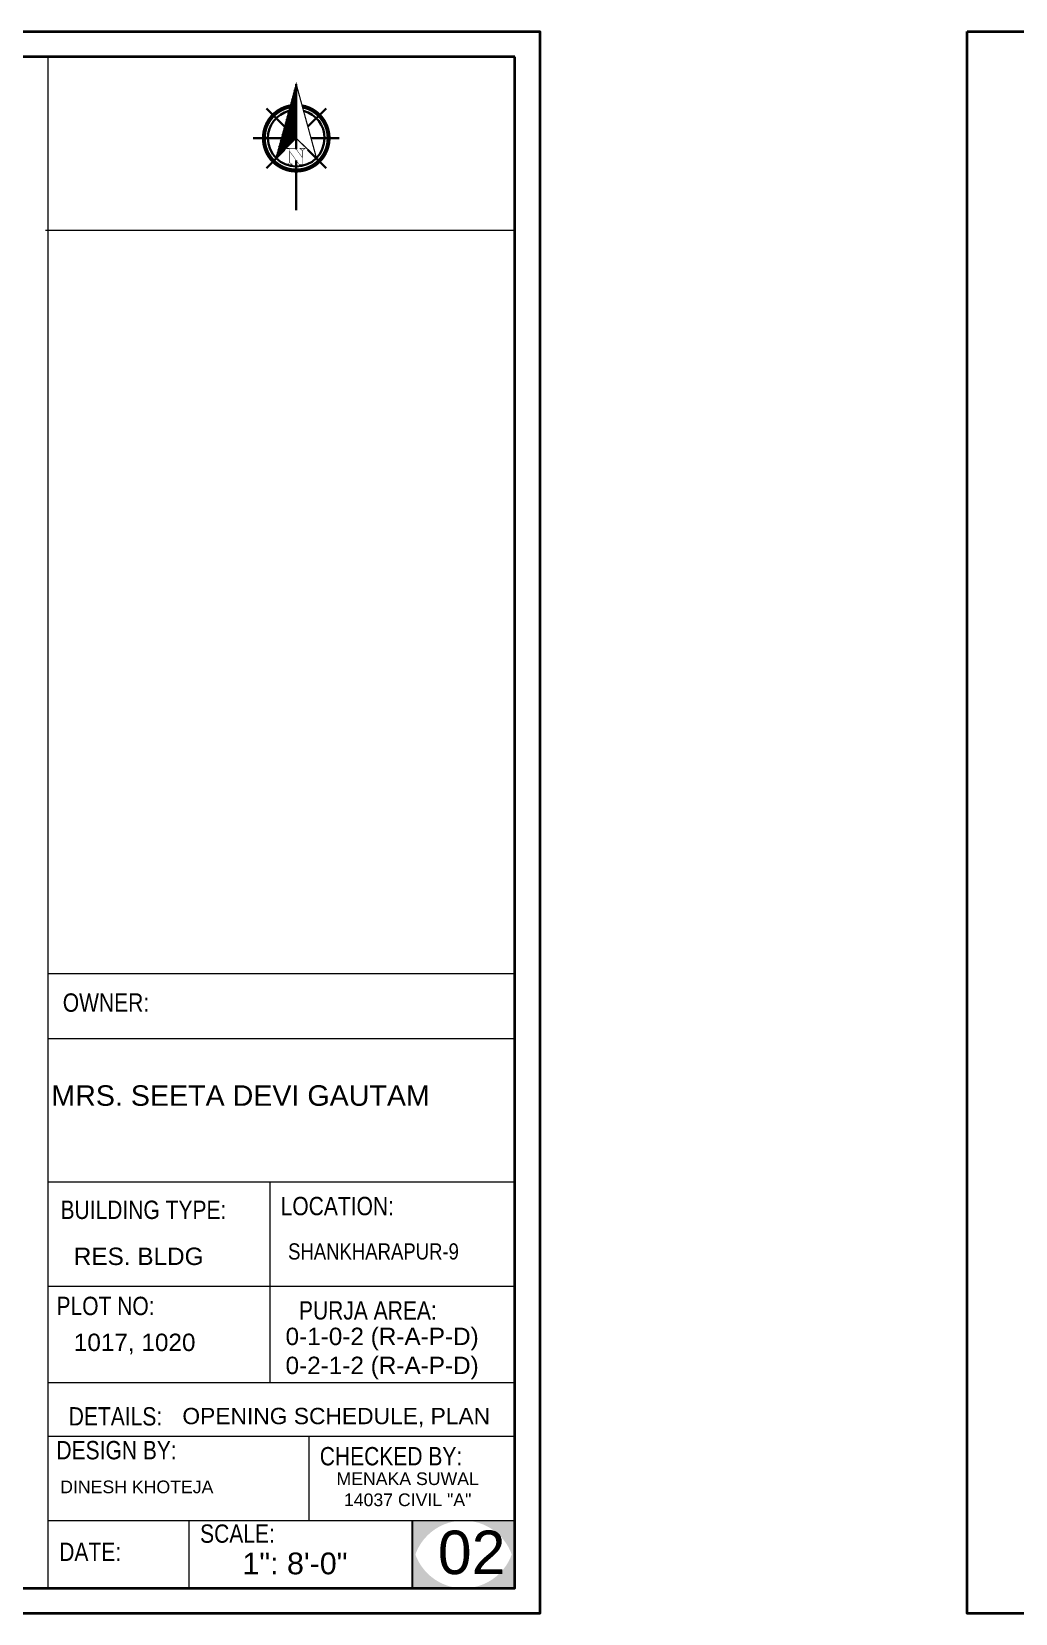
# Model space of a CAD drawing. Header units: inches. Extents: x 94889 to 364662, y -10661 to -3947.
# Drawn here: x 97029 to 97496, y -7933 to -7182 of the extents above; entities that cross this region are included whole.
import ezdxf

# ---------------------------------------------------------------- set-up
doc = ezdxf.new("R2010")
doc.units = ezdxf.units.IN
doc.header["$LTSCALE"] = 2
doc.header["$MEASUREMENT"] = 0
doc.layers.get('0').update_dxf_attribs({"linetype": 'CONTINUOUS'})
for name, color, linetype, lineweight in [('DIMENTION', 140, 'CONTINUOUS', 0), ('Rebars', 1, 'CONTINUOUS', 13), ('Siteplan', 7, 'CONTINUOUS', 30), ('TEXT', 181, 'CONTINUOUS', 25)]:
    doc.layers.add(name, color=color, linetype=linetype, lineweight=lineweight)
doc.layers.add('Normal Wall', color=7, linetype='CONTINUOUS', lineweight=35, true_color=0xffaf89)
doc.layers.add('Rear Wall', color=7, linetype='CONTINUOUS', lineweight=20, true_color=0xd4e480)
doc.styles.get("Standard").update_dxf_attribs({"font": 'ARIALN.TTF'})
doc.styles.add('SwissBT', font='swiss.ttf', dxfattribs={"height": 12})

# ---------------------------------------------------------------- blocks, each defined once
blk = doc.blocks.new('*X29')
at = {"color": 0}
for p, q in [((146.95, -410.95), (147.62, -410.29)), ((147.15, -410.22), (147.62, -409.76)), ((147.35, -409.49), (147.62, -409.23)), ((147.55, -408.76), (147.62, -408.7)), ((145.56, -416.06), (147.62, -414)), ((145.76, -415.33), (147.62, -413.47)), ((145.96, -414.6), (147.62, -412.94)), ((146.16, -413.87), (147.62, -412.41)), ((146.36, -413.14), (147.62, -411.88)), ((146.55, -412.41), (147.62, -411.35)), ((146.75, -411.68), (147.62, -410.82)), ((143.96, -421.9), (147.62, -418.24)), ((144.16, -421.17), (147.62, -417.71)), ((144.36, -420.44), (147.62, -417.18)), ((144.56, -419.71), (147.62, -416.65)), ((144.76, -418.98), (147.62, -416.12)), ((144.96, -418.25), (147.62, -415.59)), ((145.16, -417.52), (147.62, -415.06)), ((145.36, -416.79), (147.62, -414.53)), ((142.76, -426.28), (147.62, -421.42)), ((142.96, -425.55), (147.62, -420.89)), ((143.16, -424.82), (147.62, -420.36)), ((143.36, -424.09), (147.62, -419.83)), ((143.56, -423.36), (147.62, -419.3)), ((143.76, -422.63), (147.62, -418.77))]:
    blk.add_line(p, q, dxfattribs=at)
blk = doc.blocks.new('NORTH_15')
for p, q in [((0, 3.66), (0, 10.62)), ((-2.87, 2.87), (-7.37, 7.37)), ((2.87, 2.87), (7.37, 7.37)), ((-13.37, 0), (2.72, 0)), ((5.49, 0), (17.83, 0)), ((-2.87, -2.87), (-7.37, -7.37)), ((0, -3.66), (0, -10.62)), ((2.87, -2.87), (7.37, -7.37))]:
    blk.add_line(p, q)
at = {"const_width": 1}
for points in [[(0, -8, 1), (0, 8, 0.359415), (-7.86, 1.52, 1)], [(-7.86, -1.52, 0.359415), (0, -8, 1)]]:
    blk.add_lwpolyline(points, format="xyb", dxfattribs=at)
for points, const_width in [([(4.96, -5.01), (-13.37, 0), (4.9, 5), (0, 0), (4.96, -5.01)], 0.3), ([(5.93, -1.55), (6, -1.55), (6.07, -1.54), (6.13, -1.53), (6.17, -1.52), (6.22, -1.51), (6.26, -1.49), (6.28, -1.47), (6.3, -1.45), (6.32, -1.42), (6.33, -1.39), (6.35, -1.34), (6.36, -1.29), (6.37, -1.23), (6.38, -1.16), (6.38, -1.08), (6.38, -1), (6.54, -1), (6.54, -2.34), (6.38, -2.34), (6.38, -2.3), (6.38, -2.23), (6.38, -2.16), (6.37, -2.09), (6.36, -2.04), (6.35, -1.99), (6.33, -1.95), (6.32, -1.91), (6.3, -1.88), (6.28, -1.86), (6.26, -1.83), (6.22, -1.81), (6.18, -1.8), (6.13, -1.78), (6.07, -1.77), (6.01, -1.76), (5.95, -1.76), (2.66, -1.76), (2.66, -2.34), (2.5, -2.34), (2.5, -0.16), (4.71, 1.44), (3.14, 1.44), (3.07, 1.44), (3, 1.43), (2.94, 1.42), (2.89, 1.41), (2.85, 1.4), (2.81, 1.38), (2.78, 1.36), (2.76, 1.34), (2.74, 1.31), (2.72, 1.27), (2.7, 1.22), (2.69, 1.17), (2.68, 1.11), (2.67, 1.04), (2.66, 0.97), (2.66, 0.89), (2.66, 0.87), (2.5, 0.87), (2.5, 2.21), (2.66, 2.21), (2.66, 2.17), (2.66, 2.09), (2.67, 2.03), (2.68, 1.97), (2.69, 1.91), (2.7, 1.86), (2.71, 1.82), (2.73, 1.78), (2.75, 1.76), (2.77, 1.74), (2.8, 1.72), (2.85, 1.7), (2.89, 1.68), (2.94, 1.67), (3, 1.66), (3.07, 1.66), (3.14, 1.66), (6.54, 1.66), (6.54, 0.75), (3.33, -1.55), (5.93, -1.55), (5.93, -1.55)], 0.1)]:
    blk.add_lwpolyline(points, dxfattribs=dict(const_width=const_width))
for start, end in [(90, 164.973), (270, 90), (195.027, 270)]:
    blk.add_arc((0, 0), 7, start, end)
at = {"rotation": 90}
blk.add_blockref('*X29', (-421.89, -147.62), dxfattribs=at)
blk = doc.blocks.new('A$C0BDB7EE9')
at = {"layer": 'Siteplan', "xscale": 2.999999999999779, "yscale": 2.999999999999779, "zscale": 2.999999999999779, "rotation": 247.8612575918487}
blk.add_blockref('NORTH_15', (20.2, 49.5), dxfattribs=at)
blk = doc.blocks.new('A$C327B4BBD')
at = {"layer": 'DIMENTION', "ltscale": 0.3, "xscale": 1.171875000000082, "yscale": 1.171875000000082, "zscale": 1.171875000000082, "rotation": 112.1387424081494}
blk.add_blockref('A$C0BDB7EE9', (16.1, 0), dxfattribs=at)

msp = doc.modelspace()

# ---------------------------------------------------------------- hatches: boundary and pattern name
msp.add_hatch(color=0).paths.add_polyline_path([(97258.21, -7888.71), (97233.9, -7888.71, -0.414214), (97258.21, -7913.02)])
at = {"layer": 'TEXT'}
for points in [[(97233.9, -7888.71), (97209.59, -7888.71), (97209.59, -7913.02, -0.414214)], [(97233.9, -7888.71), (97209.59, -7888.71), (97209.59, -7913.02, -0.414214)], [(97258.21, -7888.71), (97233.9, -7888.71, -0.414214), (97258.21, -7913.02)], [(97209.59, -7896.53), (97209.59, -7920.84), (97233.9, -7920.84, -0.414214)], [(97209.59, -7896.53), (97209.59, -7920.84), (97233.9, -7920.84, -0.414214)], [(97258.21, -7896.53, -0.414214), (97233.9, -7920.84), (97258.21, -7920.84)], [(97258.21, -7896.53, -0.414214), (97233.9, -7920.84), (97258.21, -7920.84)]]:
    msp.add_hatch(color=0, dxfattribs=at).paths.add_polyline_path(points)

# ---------------------------------------------------------------- linework, layer by layer
at = {"color": 0}
msp.add_line((97209.59, -7888.71), (97209.59, -7920.84), dxfattribs=at)
msp.add_line((97209.59, -7888.71), (97209.59, -7920.84), dxfattribs=at)
at = {"layer": 'Normal Wall'}
for points in [[(96212.12, -7182.22), (97270.12, -7182.22), (97270.12, -7932.75), (96212.12, -7932.75)], [(96212.12, -7182.22), (97270.12, -7182.22), (97270.12, -7932.75), (96212.12, -7932.75)], [(97472.71, -7182.22), (98530.71, -7182.22), (98530.71, -7932.75), (97472.71, -7932.75)], [(97472.71, -7182.22), (98530.71, -7182.22), (98530.71, -7932.75), (97472.71, -7932.75)], [(97258.21, -7194.12), (96235.93, -7194.12), (96235.93, -7920.84), (97258.21, -7920.84)], [(97258.21, -7194.12), (96235.93, -7194.12), (96235.93, -7920.84), (97258.21, -7920.84)]]:
    msp.add_lwpolyline(points, close=True, dxfattribs=at)
at = {"layer": 'Rear Wall'}
for p, q in [((97036.79, -7638.4), (97036.79, -7194.12)), ((97035.61, -7276.42), (97258.21, -7276.42)), ((97036.79, -7629.13), (97258.21, -7629.13)), ((97036.79, -7629.13), (97258.21, -7629.13)), ((97036.79, -7629.13), (97258.21, -7629.13)), ((97036.79, -7629.13), (97258.21, -7629.13)), ((97036.79, -7659.94), (97258.21, -7659.94)), ((97036.79, -7659.94), (97258.21, -7659.94)), ((97036.79, -7728), (97258.21, -7728)), ((97036.79, -7728), (97258.21, -7728)), ((97142.06, -7728), (97142.06, -7813.9)), ((97142.06, -7728), (97142.06, -7823.16)), ((97036.79, -7777.49), (97258.21, -7777.49)), ((97036.79, -7777.49), (97258.21, -7777.49)), ((97036.79, -7823.16), (97258.21, -7823.16)), ((97036.79, -7848.59), (97258.21, -7848.59)), ((97036.79, -7848.59), (97258.21, -7848.59)), ((97160.64, -7888.71), (97160.64, -7848.59)), ((97160.64, -7888.71), (97160.64, -7848.59)), ((97036.79, -7888.71), (97258.21, -7888.71)), ((97036.79, -7888.71), (97258.21, -7888.71)), ((97103.53, -7888.71), (97103.53, -7920.84)), ((97103.53, -7888.71), (97103.53, -7920.84))]:
    msp.add_line(p, q, dxfattribs=at)
msp.add_lwpolyline([(97036.79, -7629.13), (97258.21, -7629.13), (97258.21, -7920.84), (97036.79, -7920.84)], close=True, dxfattribs=at)
msp.add_lwpolyline([(97036.79, -7629.13), (97258.21, -7629.13), (97258.21, -7920.84), (97036.79, -7920.84)], close=True, dxfattribs=at)

# ---------------------------------------------------------------- block references
at = {"layer": 'Rebars', "xscale": 0.5459999999999999, "yscale": 0.5459999999999999, "zscale": 0.5459999999999999, "rotation": 270}
msp.add_blockref('A$C327B4BBD', (97154.49, -7258.2), dxfattribs=at)

# ---------------------------------------------------------------- texts
at = {"color": 0}
for s, p in [('OWNER:', (97043.79, -7647.28)), ('LOCATION:', (97147.13, -7743.82))]:
    msp.add_text(s, height=8.704, dxfattribs=at).set_placement(p)
at = {"layer": 'TEXT', "color": 0}
for s, height, p in [('OWNER:', 8.704, (97043.79, -7647.28)), ('LOCATION:', 8.704, (97147.13, -7743.82)), ('CHECKED BY:', 8.7044, (97165.7, -7862.52)), ('CHECKED BY:', 8.7044, (97165.7, -7862.52)), ('SCALE:', 8.704, (97108.93, -7899.25)), ('SCALE:', 8.704, (97108.93, -7899.25))]:
    msp.add_text(s, height=height, dxfattribs=at).set_placement(p)
at = {"layer": 'TEXT', "color": 0, "linetype": 'ByBlock', "style": 'SwissBT'}
for s, insert, char_height, width, attachment_point in [('MRS. SEETA DEVI GAUTAM', (97128.13, -7682.18), 9.72, 217.5111, 2), ('OPENING SCHEDULE, PLAN', (97100.52, -7835.24), 7.7396, 268.5322, 1), ('DINESH KHOTEJA', (97042.58, -7869.73), 6, 201.5276, 1), ('MENAKA SUWAL\\P14037 CIVIL "A"', (97207.38, -7865.86), 6, 88.5492, 2)]:
    msp.add_mtext(s, dxfattribs=dict(at, insert=insert, char_height=char_height, width=width, attachment_point=attachment_point))
at = {"layer": 'TEXT', "color": 0, "attachment_point": 1}
for s, insert, char_height, width in [('BUILDING TYPE:', (97042.71, -7736.91), 8.7044, 148.5551), ('BUILDING TYPE:', (97042.71, -7736.91), 8.7044, 148.5551), ('PLOT NO: ', (97040.81, -7782.51), 8.704, 138.0271), ('PLOT NO: ', (97040.81, -7782.51), 8.704, 138.0271), ('PURJA AREA:', (97155.82, -7784.62), 8.7044, 197.5821), ('PURJA AREA:', (97155.82, -7784.62), 8.7044, 197.5821), ('DETAILS: ', (97046.62, -7834.9), 8.704, 138.0271), ('DESIGN BY:', (97040.77, -7850.95), 8.704, 138.0271), ('DESIGN BY:', (97040.77, -7850.95), 8.704, 138.0271), ('DATE:', (97042.12, -7899.19), 8.704, 34.8177)]:
    msp.add_mtext(s, dxfattribs=dict(at, insert=insert, char_height=char_height, width=width))
at = {"layer": 'TEXT', "color": 0, "style": 'SwissBT'}
for s, insert, char_height, width, attachment_point in [('RES. BLDG', (97049.03, -7759.2), 8.256, 163.2142, 1), ('RES. BLDG', (97049.03, -7759.2), 8.256, 163.2142, 1), ('0-1-0-2 (R-A-P-D)\\P0-2-1-2 (R-A-P-D)', (97195.28, -7797.19), 8.2555, 163.2142, 2), ('1017, 1020', (97049.03, -7800.02), 8.256, 163.2142, 1), ('02', (97221.7, -7893.48), 20.639, 20.1585, 1)]:
    msp.add_mtext(s, dxfattribs=dict(at, insert=insert, char_height=char_height, width=width, attachment_point=attachment_point))
at = {"layer": 'TEXT', "color": 0, "linetype": 'ByBlock', "insert": (97150.66, -7757.17), "char_height": 7.6711, "attachment_point": 1}
msp.add_mtext_dynamic_manual_height_columns('SHANKHARAPUR-9', width=381.0351, gutter_width=1.53, heights=[0], dxfattribs=at)
at = {"layer": 'TEXT', "color": 0, "ltscale": 0.5, "insert": (97129.01, -7903.89), "char_height": 10.319, "width": 127.5344, "attachment_point": 1, "style": 'SwissBT'}
msp.add_mtext('1": 8\'-0"', dxfattribs=at)
msp.add_mtext('1": 8\'-0"', dxfattribs=at)

doc.saveas('drawing.dxf')
